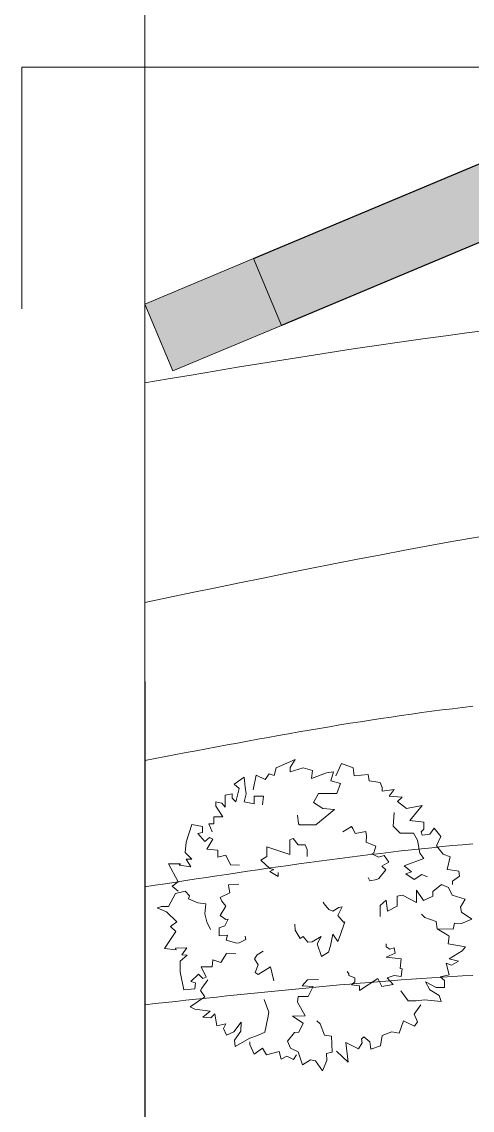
# Model space of a CAD drawing. Header units: millimetres. Extents: x 19901 to 42199, y 14822 to 21214.
# Drawn here: x 26256 to 26629, y 16444 to 17345 of the extents above; entities that cross this region are included whole.
import ezdxf

# ---------------------------------------------------------------- set-up
doc = ezdxf.new("R2010")
doc.units = ezdxf.units.MM
doc.layers.get('0').update_dxf_attribs({"lineweight": 18})
for name, color, linetype, lineweight in [('curve di livello', 6, 'Continuous', 18), ('MURO', 1, 'Continuous', 25), ('SEZIONI_medie_small_section', 2, 'Continuous', 9), ('VEGETAZIONE', 94, 'Continuous', 5), ('VERDE_alberi', 104, 'Continuous', 5), ('vetro', 140, 'Continuous', 15), ('Wall', 7, 'Continuous', 20)]:
    doc.layers.add(name, color=color, linetype=linetype, lineweight=lineweight)

# ---------------------------------------------------------------- blocks, each defined once
blk = doc.blocks.new('A$C396F796F')
at = {"layer": 'VERDE_alberi'}
for points in [[(-1.246, 3.854), (-1.122, 3.81), (-1.066, 4.005), (-0.576, 4.226), (-0.702, 4.018), (-0.702, 3.901), (-0.365, 4.005), (-0.127, 3.94), (-0.155, 3.732), (0.238, 3.875), (0.42, 3.901), (0.35, 3.667), (0.602, 3.602), (0.504, 3.341), (0.027, 3.341), (-0.099, 3.107), (0.14, 2.951), (0.448, 2.925), (-0.043, 2.535), (-0.463, 2.535), (-0.491, 2.561), (-0.519, 2.782)], [(0.476, 3.797), (0.63, 4.122), (0.925, 4.005), (0.953, 3.797), (1.318, 3.836), (1.346, 3.667), (1.626, 3.628), (1.682, 3.498), (1.682, 3.406), (1.991, 3.445), (1.864, 3.276), (2.201, 3.25), (2.075, 3.133), (2.31, 2.958)], [(-2.728, 2.349), (-2.813, 2.557), (-2.686, 2.557), (-2.686, 2.739), (-2.448, 2.739), (-2.63, 3.012), (-2.63, 3.129), (-2.476, 3.09), (-2.392, 2.986), (-2.392, 3.299), (-2.21, 3.338), (-2.21, 3.22), (-2.111, 3.129), (-2.027, 3.468), (-2.153, 3.585), (-1.901, 3.767), (-1.873, 3.507), (-1.845, 3.338), (-1.901, 3.129), (-1.635, 3.077), (-1.635, 3.273), (-1.396, 3.273), (-1.424, 3.051)], [(-1.246, 3.854), (-1.35, 3.705), (-1.586, 3.82), (-1.668, 3.437)], [(1.996, 2.85), (1.968, 2.499), (2.15, 2.317), (2.496, 2.316), (2.594, 2.134), (2.66, 1.8), (2.758, 1.657), (2.25, 1.465), (2.445, 1.315), (2.291, 1.263), (2.511, 1.118), (2.706, 1.241), (2.855, 1.185)], [(2.31, 2.958), (2.718, 3.036), (2.394, 2.642), (2.764, 2.602), (2.764, 2.422), (2.694, 2.352), (2.714, 2.262), (2.913, 2.292), (3.033, 2.442), (3.203, 2.232), (3.093, 1.983), (3.261, 1.772), (3.44, 1.703), (3.363, 1.373), (3.443, 1.363), (3.673, 1.334), (3.683, 1.204), (3.503, 1.074), (3.502, 0.985)], [(-3.608, 0.808), (-3.762, 0.939), (-3.608, 1.056), (-3.86, 1.524), (-3.552, 1.524), (-3.58, 1.485), (-3.285, 1.446), (-3.398, 1.641), (-3.257, 1.641), (-3.426, 1.81), (-3.398, 2.084), (-3.257, 2.539), (-2.977, 2.487), (-2.977, 2.331), (-3.103, 2.305), (-2.921, 2.097), (-2.795, 2.201), (-2.71, 2.162), (-2.865, 1.901), (-2.584, 1.875), (-2.584, 1.693), (-2.374, 1.745), (-2.248, 1.498), (-2.017, 1.489)], [(0.661, 2.348), (0.888, 2.491), (0.917, 2.432), (0.981, 2.304), (1.254, 2.354), (1.275, 2.248), (1.264, 2.082), (1.52, 1.978), (1.466, 1.805), (1.415, 1.78), (1.586, 1.69), (1.735, 1.736), (1.853, 1.562), (1.671, 1.457), (1.779, 1.365), (1.593, 1.141), (1.543, 1.116), (1.357, 1.081), (1.316, 1.163)], [(-1.019, 1.294), (-1.019, 1.19), (-1.23, 1.32), (-1.132, 1.372), (-1.23, 1.398), (-1.468, 1.619), (-1.314, 1.71), (-1.314, 1.957), (-0.711, 1.762), (-0.711, 2.139), (-0.627, 2.178), (-0.501, 2.009), (-0.318, 2.009), (-0.262, 1.892), (-0.262, 1.71)], [(-2.04, 0.991), (-2.307, 0.973), (-2.296, 0.909), (-2.273, 0.768), (-2.523, 0.647), (-2.478, 0.549), (-2.371, 0.422), (-2.517, 0.186), (-2.371, 0.079), (-2.316, 0.088), (-2.401, -0.084), (-2.548, -0.136), (-2.542, -0.345), (-2.332, -0.324), (-2.366, -0.461), (-2.084, -0.533), (-2.029, -0.524), (-1.857, -0.442), (-1.872, -0.353)], [(1.633, 0.153), (1.633, 0.439), (1.787, 0.582), (1.815, 0.296), (2.068, 0.426), (2.068, 0.686), (2.208, 0.712), (2.572, 0.517), (2.572, 0.842), (2.755, 0.569), (2.993, 0.686), (2.993, 0.803), (3.218, 0.985), (3.4, 0.907), (3.498, 0.712), (3.835, 0.608), (3.708, 0.4), (3.736, 0.27), (4.003, 0.088), (3.736, -0.029), (3.554, -0.016), (3.526, -0.173), (3.105, -0.16), (3.077, 0.023), (2.783, 0.127), (2.699, 0.218)], [(-3.646, 0.014), (-3.916, 0.275), (-4.155, 0.379), (-4.043, 0.418), (-3.86, 0.418), (-3.678, 0.756), (-3.426, 0.808), (-3.313, 0.691), (-3.341, 0.613), (-3.103, 0.509), (-2.893, 0.483), (-2.921, 0.223), (-2.865, 0.015), (-2.767, -0.18)], [(-0.584, -0.039), (-0.577, -0.199), (-0.496, -0.331), (-0.445, -0.414), (-0.367, -0.366), (-0.25, -0.508), (-0.132, -0.501), (0.101, -0.358), (-0.006, -0.556), (0.104, -0.883), (0.292, -0.767), (0.344, -0.604), (0.404, -0.303), (0.532, -0.488), (0.592, -0.336), (0.71, 0.017), (0.688, 0.004), (0.53, 0.186), (0.641, 0.403), (0.56, 0.386), (0.405, 0.29), (0.298, 0.34), (0.18, 0.481), (0.151, 0.529)], [(-3.646, 0.014), (-3.812, -0.101), (-3.669, -0.232), (-3.965, -0.675), (-3.658, -0.704), (-3.682, -0.662), (-3.385, -0.652), (-3.515, -0.835), (-3.376, -0.848), (-3.559, -1.001), (-3.558, -1.276), (-3.461, -1.742), (-3.177, -1.717), (-3.162, -1.562), (-3.285, -1.524), (-3.084, -1.334), (-2.968, -1.449), (-2.881, -1.419), (-3.01, -1.145), (-2.728, -1.146), (-2.711, -0.964), (-2.506, -1.036), (-2.357, -0.802), (-2.118, -0.815)], [(3.105, -0.16), (3.365, -0.315), (3.421, -0.354), (3.393, -0.549), (3.842, -0.627), (3.758, -0.731), (3.421, -0.939), (3.659, -1.004), (3.477, -1.109), (3.337, -1.057), (3.421, -1.356), (3.183, -1.408), (3.295, -1.499), (3.295, -1.681), (3.084, -1.681), (2.804, -1.538), (2.916, -1.746), (3.155, -1.889), (3.211, -2.045), (2.776, -2.006), (2.566, -2.032), (2.355, -2.032), (2.168, -1.772)], [(0.773, -1.265), (0.814, -1.331), (0.814, -1.37), (0.968, -1.435), (0.968, -1.539), (0.884, -1.617), (1.094, -1.643), (1.094, -1.76), (1.571, -1.448), (1.669, -1.656), (1.964, -1.604), (1.81, -1.435), (1.992, -1.37), (2.174, -1.396), (2.202, -1.201), (2.146, -1.188), (2.174, -0.94), (1.782, -0.901), (2.02, -0.797), (1.992, -0.654), (1.88, -0.693), (1.782, -0.628), (1.782, -0.55)], [(-1.131, -1.513), (-1.214, -1.152), (-1.538, -1.346), (-1.615, -1.294), (-1.535, -1.099), (-1.629, -0.942), (-1.557, -0.834), (-1.401, -0.74)], [(-2.842, -1.484), (-2.993, -1.703), (-3.028, -1.762), (-2.921, -1.928), (-3.296, -2.186), (-3.176, -2.246), (-2.783, -2.295), (-2.973, -2.453), (-2.764, -2.472), (-2.658, -2.366), (-2.61, -2.673), (-2.372, -2.621), (-2.436, -2.75), (-2.36, -2.916), (-2.168, -2.828), (-1.973, -2.581), (-1.988, -2.817), (-2.145, -3.047), (-2.131, -3.212), (-1.752, -2.995), (-1.55, -2.931), (-1.359, -2.844), (-1.285, -2.466), (-1.258, -2.325), (-1.379, -1.994)], [(0.031, -1.476), (-0.255, -1.481), (-0.395, -1.637), (-0.109, -1.661), (-0.235, -1.915), (-0.495, -1.92), (-0.518, -2.06), (-0.317, -2.421), (-0.642, -2.427), (-0.366, -2.605), (-0.479, -2.845), (-0.596, -2.847), (-0.775, -3.074), (-0.694, -3.255), (-0.497, -3.35), (-0.387, -3.685), (-0.181, -3.555), (-0.051, -3.581), (0.136, -3.844), (0.249, -3.576), (0.233, -3.394), (0.388, -3.363), (0.368, -2.943), (0.186, -2.918), (0.077, -2.625), (-0.016, -2.543)], [(0.498, -3.332), (0.801, -3.616), (0.737, -3.109), (1.071, -3.272), (1.166, -3.12), (1.144, -3.024), (1.209, -2.958), (1.362, -3.09), (1.384, -3.28), (1.64, -3.193), (1.68, -2.923), (1.934, -2.834), (2.122, -2.871), (2.232, -2.551), (2.305, -2.585), (2.516, -2.682), (2.593, -2.577), (2.51, -2.372), (2.684, -2.133)], [(-1.752, -3.092), (-1.752, -3.164), (-1.641, -3.414), (-1.425, -3.255), (-1.322, -3.426), (-0.992, -3.346), (-0.936, -3.54), (-0.788, -3.46), (-0.617, -3.551), (-0.541, -3.424)]]:
    blk.add_lwpolyline(points, dxfattribs=at)

msp = doc.modelspace()

# ---------------------------------------------------------------- hatches: boundary and pattern name
at = {"layer": 'Wall', "true_color": 0x636466}
h = msp.add_hatch(color=251, dxfattribs=at)
h.dxf.hatch_style = 1
h.paths.add_polyline_path([(27263.82, 17425.85), (27240.65, 17481.19), (26827.35, 17308.13), (26827.6, 17307.52), (26981.23, 17307.52)])
h.paths.add_polyline_path([(26981.23, 17307.52), (26827.6, 17307.52), (26850.52, 17252.78)])
h.paths.add_polyline_path([(26447.66, 17149.14), (26357.69, 17111.47), (26357.69, 17111.43), (26380.85, 17056.12), (26470.84, 17093.8)])
h.paths.add_polyline_path([(27638.79, 17647.91), (27240.65, 17481.19), (27263.82, 17425.85), (27661.97, 17592.56), (27661.97, 17592.56)])
h.paths.add_polyline_path([(27661.97, 17657.61), (27638.79, 17647.91), (27661.97, 17592.56)])
h.paths.add_polyline_path([(28226.14, 17828.81), (28202.97, 17884.15), (27661.97, 17657.61), (27661.97, 17592.56)])
h.paths.add_polyline_path([(28334.5, 17939.23), (28202.97, 17884.15), (28226.14, 17828.81), (28357.68, 17883.88)])
h.paths.add_polyline_path([(26850.52, 17252.78), (26827.6, 17307.52), (26825.89, 17307.52), (26447.66, 17149.14), (26470.84, 17093.8)])

# ---------------------------------------------------------------- linework, layer by layer
for p, q in [((26357.68, 17939.23), (26357.68, 17046.28)), ((26357.68, 17046.28), (26357.68, 16864.48)), ((26357.68, 16864.42), (26357.64, 16733.68)), ((26357.64, 16733.68), (26357.6, 16599.38)), ((26357.6, 16599.38), (26357.6, 16471.93)), ((26357.6, 16471.93), (26357.6, 16347.91))]:
    msp.add_line(p, q)
at = {"layer": 'curve di livello'}
msp.add_open_spline([(26357.68, 17046.28), (26562.23, 17080.68), (26770.1, 17115.64), (26977.91, 17105.74), (26981.23, 17105.57)], degree=3, knots=[0, 0, 0, 0, 616.486041, 626.504857, 626.504857, 626.504857, 626.504857], dxfattribs=at)
for points in [[(26357.68, 16864.48), (26566.38, 16907.83), (26775.09, 16951.19), (26981.23, 16957.71)], [(26357.64, 16733.68), (26448.4, 16751.02), (26539.15, 16768.36), (26629.23, 16778.56)], [(26357.61, 16629.14), (26448.27, 16643.03), (26538.93, 16656.92), (26629.23, 16664.74)], [(26357.6, 16531.58), (26448.27, 16541.31), (26538.94, 16551.05), (26629.23, 16555.87)]]:
    msp.add_open_spline(points, degree=3, dxfattribs=at)
at = {"layer": 'MURO'}
for p, q in [((26447.66, 17149.14), (26827.35, 17308.13)), ((26850.52, 17252.78), (26470.84, 17093.8))]:
    msp.add_line(p, q, dxfattribs=at)
at = {"layer": 'SEZIONI_medie_small_section'}
for p, q in [((28450.47, 17307.52), (26255.59, 17307.52)), ((26255.59, 17307.52), (26255.59, 17107.52))]:
    msp.add_line(p, q, dxfattribs=at)
at = {"layer": 'vetro'}
for p, q in [((26357.68, 17111.46), (26447.66, 17149.14)), ((26357.68, 17111.46), (26380.85, 17056.12)), ((26380.85, 17056.12), (26470.84, 17093.8))]:
    msp.add_line(p, q, dxfattribs=at)
at = {"layer": 'Wall'}
msp.add_line((26358.04, 15615.07), (26357.68, 17174.07), dxfattribs=at)
at = {"layer": 'Wall', "color": 1}
msp.add_line((26447.66, 17149.14), (26470.84, 17093.8), dxfattribs=at)

# ---------------------------------------------------------------- block references
at = {"layer": 'VEGETAZIONE', "xscale": 31.94508535826592, "yscale": 31.94508535826592, "zscale": 31.94508535826592}
msp.add_blockref('A$C396F796F', (26500.47, 16599.59), dxfattribs=at)

doc.saveas('drawing.dxf')
